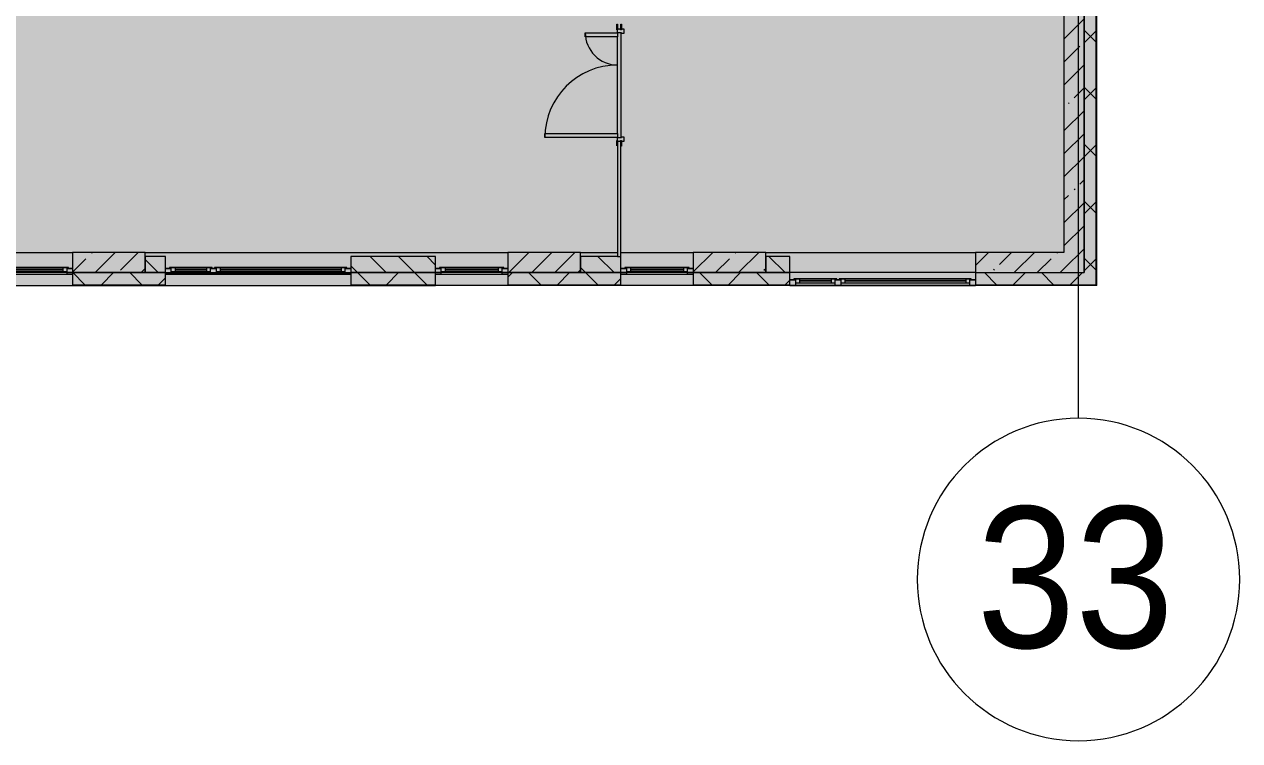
# Model space of a CAD drawing. Header units: millimetres. Extents: x 81382 to 274816, y -8553 to 29000.
# Drawn here: x 259736 to 274816, y -5906 to 2980 of the extents above; entities that cross this region are included whole.
import ezdxf

# ---------------------------------------------------------------- set-up
doc = ezdxf.new("R2010")
doc.units = ezdxf.units.MM
doc.layers.add('A-DETL-GENF-2', color=7, linetype='Continuous', lineweight=9, true_color=0xc0c0c0, transparency=0.4)
for name, color, linetype, lineweight, true_color in [('A-DOOR-4', 7, 'Continuous', 5, 0xb7b7b7), ('A-DOOR-5', 7, 'Continuous', 5, 0xe2e2e2), ('A-DOOR-FRAM-4', 7, 'Continuous', 5, 0xe2e2e2), ('A-DOOR-FRAM-5', 7, 'Continuous', 5, 0xb7b7b7), ('A-GLAZ-2', 7, 'Continuous', 5, 0x737373), ('A-WALL-3', 7, 'Continuous', 5, 0x737373), ('A-WALL-4', 7, 'Continuous', 9, 0x737373), ('I-WALL-3', 7, 'Continuous', 5, 0x737373), ('S-COLS-2', 7, 'Continuous', 5, 0x737373)]:
    doc.layers.add(name, color=color, linetype=linetype, lineweight=lineweight, true_color=true_color)
for name, color, linetype, lineweight in [('A-WALL-2', 7, 'Continuous', 5), ('I-WALL-2', 7, 'Continuous', 5), ('S-COLS-1', 7, 'Continuous', 5), ('Оси', 7, 'Continuous', 9), ('Оси-1', 7, 'Continuous', 20)]:
    doc.layers.add(name, color=color, linetype=linetype, lineweight=lineweight)
doc.styles.add('Arial_1', font='arial.ttf', dxfattribs={"width": 0.9, "height": 1750})
pattern_1 = [(45, (147806.5, 0), (-353.5534, 353.5534), []), (135, (147806.5, 0), (-353.5534, -353.5534), [])]
pattern_2 = [(45, (147806.5, 0), (-285.1231, 285.1231), []), (45, (148091.6, 0), (-285.1231, 285.1231), [504.031, -100.806, 16.764, -84.042])]

# ---------------------------------------------------------------- blocks, each defined once
blk = doc.blocks.new('120_Окно_СКБ_2Ст_Фрамуга сверху - 120_Окно_СКБ_2Ст_2300х2500_h_ ДОО-19727959-3_6_3_птичка')
at = {"layer": 'A-GLAZ-2'}
for p, q in [((-1150, -127), (-1150, -57)), ((-1150, -57), (-1080, -57)), ((1150, -57), (-1150, -57)), ((-1080, -127), (-1150, -127)), ((-1150, -127), (-1100, -127)), ((-1080, -127), (-1100, -127)), ((-1100, -127), (-1100, -137)), ((-1100, -137), (540, -137)), ((540, -137), (-1100, -137)), ((-1080, -57), (-1080, -127)), ((-1080, -57), (1080, -57)), ((520, -87), (-1080, -87)), ((-1080, -87), (-1080, -127)), ((-1030, -137), (-1030, -87)), ((-1030, -107), (470, -107)), ((470, -117), (-1030, -117)), ((470, -137), (470, -87)), ((520, -127), (520, -57)), ((520, -57), (590, -57)), ((520, -127), (520, -87)), ((590, -127), (520, -127)), ((540, -127), (520, -127)), ((540, -127), (570, -127)), ((540, -127), (570, -127)), ((540, -137), (540, -127)), ((590, -127), (570, -127)), ((570, -127), (570, -137)), ((570, -137), (1100, -137)), ((1100, -137), (570, -137)), ((590, -57), (590, -127)), ((1080, -87), (590, -87)), ((590, -87), (590, -127)), ((640, -137), (640, -87)), ((640, -107), (1030, -107)), ((1030, -117), (640, -117)), ((1030, -137), (1030, -87)), ((1080, -127), (1080, -57)), ((1080, -57), (1150, -57)), ((1080, -127), (1080, -87)), ((1150, -127), (1080, -127)), ((1100, -127), (1080, -127)), ((1100, -127), (1150, -127)), ((1100, -137), (1100, -127)), ((1150, -57), (1150, -127))]:
    blk.add_line(p, q, dxfattribs=at)
blk = doc.blocks.new('120_Окно_СКБ_1Ст - 120_Окно_СКБ_1Ст 900х2500_h_ с форточкой-22876038-3_6_3_птичка')
at = {"layer": 'A-GLAZ-2'}
for p, q in [((-450, -127), (-450, -57)), ((-450, -57), (-380, -57)), ((450, -57), (-450, -57)), ((-380, -127), (-450, -127)), ((-450, -127), (-400, -127)), ((-380, -127), (-400, -127)), ((-400, -127), (-400, -137)), ((-400, -137), (400, -137)), ((400, -137), (-400, -137)), ((-380, -57), (-380, -127)), ((380, -87), (-380, -87)), ((-380, -87), (-380, -127)), ((-330, -137), (-330, -87)), ((-330, -107), (330, -107)), ((330, -117), (-330, -117)), ((330, -137), (330, -87)), ((380, -127), (380, -57)), ((380, -57), (450, -57)), ((380, -127), (380, -87)), ((450, -127), (380, -127)), ((400, -127), (380, -127)), ((400, -127), (450, -127)), ((400, -137), (400, -127)), ((450, -57), (450, -127))]:
    blk.add_line(p, q, dxfattribs=at)
blk = doc.blocks.new('120_Окно_СКБ_2Ст_Фрамуга сверху - 120_Окно_СКБ_2Ст_2300х2500_h_ ДОО-22877115-3_6_3_птичка')
at = {"layer": 'A-GLAZ-2'}
for p, q in [((-1150, 13), (-1150, 83)), ((-1150, 83), (-1080, 83)), ((1150, 83), (-1150, 83)), ((-1080, 13), (-1150, 13)), ((-1150, 13), (-1100, 13)), ((-1080, 13), (-1100, 13)), ((-1100, 13), (-1100, 3)), ((-1100, 3), (540, 3)), ((540, 3), (-1100, 3)), ((-1080, 83), (-1080, 13)), ((-1080, 83), (1080, 83)), ((520, 53), (-1080, 53)), ((-1080, 53), (-1080, 13)), ((-1030, 3), (-1030, 53)), ((-1030, 33), (470, 33)), ((470, 23), (-1030, 23)), ((470, 3), (470, 53)), ((520, 13), (520, 83)), ((520, 83), (590, 83)), ((520, 13), (520, 53)), ((590, 13), (520, 13)), ((540, 13), (520, 13)), ((540, 13), (570, 13)), ((540, 13), (570, 13)), ((540, 3), (540, 13)), ((590, 13), (570, 13)), ((570, 13), (570, 3)), ((570, 3), (1100, 3)), ((1100, 3), (570, 3)), ((590, 83), (590, 13)), ((1080, 53), (590, 53)), ((590, 53), (590, 13)), ((640, 3), (640, 53)), ((640, 33), (1030, 33)), ((1030, 23), (640, 23)), ((1030, 3), (1030, 53)), ((1080, 13), (1080, 83)), ((1080, 83), (1150, 83)), ((1080, 13), (1080, 53)), ((1150, 13), (1080, 13)), ((1100, 13), (1080, 13)), ((1100, 13), (1150, 13)), ((1100, 3), (1100, 13)), ((1150, 83), (1150, 13))]:
    blk.add_line(p, q, dxfattribs=at)
blk = doc.blocks.new('110_Дверь_СКБ_2Ст - Д-5_п__в составе перегородки _не входит в спец__-32680317-3_6_3_птичка')
at = {"layer": 'A-DOOR-5'}
h = blk.add_hatch(color=256, dxfattribs=at)
h.paths.add_polyline_path([(712, -20), (712, 60), (652, 60), (652, 30), (662, 30), (662, -20)])
h.paths.add_polyline_path([(-628, 60), (-688, 60), (-688, -20), (-638, -20), (-638, 30), (-628, 30)])
for points in [[(-588, -420), (-588, -20), (-638, -20), (-638, -420)], [(662, -386), (662, -20), (612, -20), (612, -920), (662, -920)]]:
    blk.add_hatch(color=256, dxfattribs=at).paths.add_polyline_path(points)
at = {"layer": 'A-DOOR-FRAM-4'}
for points in [[(-672, 28), (-743, 28), (-743, 20), (-672, 20)], [(768, 28), (698, 28), (698, 20), (768, 20)], [(-672, -20), (-743, -20), (-743, -28), (-672, -28)], [(768, -20), (698, -20), (698, -28), (768, -24)]]:
    blk.add_hatch(color=256, dxfattribs=at).paths.add_polyline_path(points)
at = {"layer": 'A-DOOR-4'}
for p, q in [((-638, -20), (-588, -20)), ((-638, -420), (-638, -20)), ((-588, -20), (-588, -420)), ((612, -20), (662, -20)), ((612, -920), (612, -20)), ((662, -20), (662, -920)), ((-588, -420), (-638, -420)), ((662, -920), (612, -920))]:
    blk.add_line(p, q, dxfattribs=at)
for centre, radius, start, end in [((-638, -20), 400, 270, 0), ((662, -20), 900, 180, 270)]:
    blk.add_arc(centre, radius, start, end, dxfattribs=at)
at = {"layer": 'A-DOOR-FRAM-5'}
for p, q in [((-743, 28), (-672, 28)), ((-743, 20), (-743, 28)), ((-672, 20), (-743, 20)), ((-688, 60), (-628, 60)), ((-688, -20), (-688, 60)), ((-688, 20), (-672, 20)), ((-688, 19), (-688, 20)), ((-672, 19), (-688, 19)), ((-672, 28), (-672, 20)), ((-672, 20), (-672, 19)), ((-638, 30), (-638, -20)), ((-628, 30), (-638, 30)), ((-628, 60), (-628, 30)), ((652, 60), (712, 60)), ((652, 30), (652, 60)), ((662, 30), (652, 30)), ((662, -20), (662, 30)), ((698, 20), (698, 28)), ((698, 28), (768, 28)), ((698, 19), (698, 20)), ((698, 20), (712, 20)), ((768, 20), (698, 20)), ((712, 19), (698, 19)), ((712, 60), (712, -20)), ((712, 20), (712, 19)), ((768, 28), (768, 20)), ((-743, -20), (-672, -20)), ((-743, -28), (-743, -20)), ((-672, -28), (-743, -28)), ((-638, -20), (-688, -20)), ((-672, -20), (-672, -28)), ((712, -20), (662, -20)), ((698, -28), (698, -20)), ((698, -20), (768, -20)), ((766, -28), (698, -28))]:
    blk.add_line(p, q, dxfattribs=at)
blk = doc.blocks.new('Ось сетки - D8-29747960-3_6_3_птичка')
at = {"layer": 'Оси-1'}
for start, end in [(360, 180), (180, 360)]:
    blk.add_arc((0, 0), 4, start, end, dxfattribs=at)

msp = doc.modelspace()

# ---------------------------------------------------------------- hatches: boundary and pattern name
at = {"layer": 'A-DETL-GENF-2'}
msp.add_hatch(color=256, dxfattribs=at).paths.add_polyline_path([(272158.8, -258), (273039.5, -258), (273039.5, 21479), (241139.5, 21479), (241139.5, 27379), (232376.5, 27379), (232376.5, 10208.3), (237016.5, 10208.3), (237016.5, -258), (271243.4, -258)])
at = {"layer": 'A-WALL-2'}
h = msp.add_hatch(dxfattribs=at)
h.set_pattern_fill('FP_67', color=256, style=0, pattern_type=2)
h.set_pattern_definition(pattern_1)
h.paths.add_polyline_path([(273027.7, -250), (273036.5, -250), (273036.5, 7700), (272886.5, 7700), (272886.5, -250), (273012, -250)])
h.paths.add_polyline_path([(273036.5, 8900), (273036.5, 10820), (272886.5, 10820), (272886.5, 8900)])
h.paths.add_polyline_path([(273036.5, 13120), (273036.5, 21400), (272886.5, 21400), (272886.5, 13120)])
h = msp.add_hatch(dxfattribs=at)
h.set_pattern_fill('FP_65', color=256, style=0, pattern_type=2)
h.set_pattern_definition([(135, (147806.5, 0), (-176.7767, -176.7767), [])])
h.paths.add_polyline_path([(269236.5, -100), (269236.5, 100), (268936.5, 100), (268936.5, -100)])
h.paths.add_polyline_path([(261486.5, -100), (261486.5, 100), (261236.5, 100), (261236.5, -100)])
h.paths.add_polyline_path([(258536.5, -100), (259436.5, -100), (259436.5, 100), (258536.5, 100)])
h.paths.add_polyline_path([(267136.5, -100), (267136.5, 100), (266636.5, 100), (266636.5, -100)])
h.paths.add_polyline_path([(256736.5, -100), (257636.5, -100), (257636.5, 100), (256736.5, 100)])
h.paths.add_polyline_path([(264836.1, -100), (264836.5, -100), (264836.1, 100), (263786.5, 100), (263786.5, -100), (263920.8, -100)])
h.paths.add_polyline_path([(249275.5, -100), (249536.5, -100), (249536.5, 100), (248636.5, 100), (248636.5, -100)])
h.paths.add_polyline_path([(242336.5, -100), (242586.5, -100), (242586.5, 100), (242336.5, 100), (242336.5, 56.5)])
h.paths.add_polyline_path([(254036.5, -100), (254036.5, 100), (252986.5, 100), (252986.5, -100)])
h.paths.add_polyline_path([(245614.1, -100), (245936.5, -100), (245936.5, 100), (244886.5, 100), (244886.5, -100)])
h.paths.add_polyline_path([(250436.5, -100), (250686.5, -100), (250686.5, 100), (250436.5, 100)])
h.paths.add_polyline_path([(240122.1, -100), (240536.5, -100), (240536.5, 100), (239736.5, 100), (239736.5, -100)])
h = msp.add_hatch(dxfattribs=at)
h.set_pattern_fill('FP_67', color=256, style=0, pattern_type=2)
h.set_pattern_definition(pattern_1)
h.paths.add_polyline_path([(271536.5, -250), (272886.5, -250), (272886.5, -100), (271536.5, -100)])
h.paths.add_polyline_path([(268497.4, -250), (269236.5, -250), (269236.5, -100), (268036.5, -100), (268036.5, -250)])
h.paths.add_polyline_path([(256736.5, -250), (257636.5, -250), (257636.5, -100), (256736.5, -100)])
h.paths.add_polyline_path([(261486.5, -250), (261486.5, -100), (260336.5, -100), (260336.5, -250), (261174.8, -250)])
h.paths.add_polyline_path([(254936.5, -250), (255836.5, -250), (255836.5, -100), (254936.5, -100)])
h.paths.add_polyline_path([(263786.5, -250), (264836.5, -250), (264836.1, -100), (263786.5, -100)])
h.paths.add_polyline_path([(259436.5, -250), (259436.5, -100), (258536.5, -100), (258536.5, -250)])
h.paths.add_polyline_path([(267136.5, -250), (267136.5, -100), (265736.5, -100), (265736.5, -250), (265751.4, -250)])
h.paths.add_polyline_path([(250686.5, -250), (250686.5, -100), (248636.5, -100), (248636.5, -250), (250190.8, -250)])
h.paths.add_polyline_path([(254036.5, -250), (254036.5, -100), (252986.5, -100), (252986.5, -250)])
h.paths.add_polyline_path([(247736.5, -250), (247736.5, -100), (246836.5, -100), (246836.5, -250), (247444.8, -250)])
h.paths.add_polyline_path([(245614.1, -250), (245936.5, -250), (245936.5, -100), (244886.5, -100), (244886.5, -250)])
h.paths.add_polyline_path([(241436.5, -250), (242586.5, -250), (242586.5, -100), (241436.5, -100)])
h.paths.add_polyline_path([(240536.5, -250), (240536.5, -100), (239736.5, -100), (239736.5, -250), (240122.1, -250)])
h.paths.add_polyline_path([(238836.5, -250), (238836.5, -100), (237016.5, -100), (237016.5, -250), (238291.5, -250)])
at = {"layer": 'I-WALL-2'}
h = msp.add_hatch(dxfattribs=at)
h.set_pattern_fill('FP_63', color=256, style=0, pattern_type=2)
h.set_pattern_definition(pattern_2)
h.paths.add_polyline_path([(272886.5, -100), (272886.5, 7700), (272636.5, 7700), (272636.5, -100), (272807.6, -100)])
h = msp.add_hatch(dxfattribs=at)
h.set_pattern_fill('FP_63', color=256, style=0, pattern_type=2)
h.set_pattern_definition(pattern_2)
h.paths.add_polyline_path([(271536.5, -100), (272636.5, -100), (272636.5, 150), (271536.5, 150), (271536.5, 140.2)])
at = {"layer": 'S-COLS-1'}
h = msp.add_hatch(dxfattribs=at)
h.set_pattern_fill('FP_63', color=256, style=0, pattern_type=2)
h.set_pattern_definition(pattern_2)
h.paths.add_polyline_path([(261174.8, -100), (261236.5, -100), (261236.5, 150), (260336.5, 150), (260336.5, -100)])
h = msp.add_hatch(dxfattribs=at)
h.set_pattern_fill('FP_63', color=256, style=0, pattern_type=2)
h.set_pattern_definition(pattern_2)
h.paths.add_polyline_path([(266636.5, -100), (266636.5, 150), (265736.5, 150), (265736.5, -100), (265751.4, -100)])
h = msp.add_hatch(dxfattribs=at)
h.set_pattern_fill('FP_63', color=256, style=0, pattern_type=2)
h.set_pattern_definition(pattern_2)
h.paths.add_polyline_path([(268497.4, -100), (268936.5, -100), (268936.5, 150), (268036.5, 150), (268036.5, -100)])

# ---------------------------------------------------------------- linework, layer by layer
at = {"layer": 'A-WALL-2'}
msp.add_line((273044.5, -258), (273044.5, 7700), dxfattribs=at)
at = {"layer": 'A-WALL-3'}
for p, q in [((272886.5, 8900), (272886.5, -100)), ((261486.5, 100), (261236.5, 100)), ((261236.5, 100), (261236.5, -100)), ((261486.5, -258), (261486.5, 100)), ((264836.5, 100), (263786.5, 100)), ((263786.5, 100), (263786.5, -258)), ((264836.5, -258), (264836.5, 100)), ((267096.5, 100), (266636.5, 100)), ((266636.5, 100), (266636.5, -100)), ((267136.5, -258), (267136.5, 100)), ((269236.5, 100), (268936.5, 100)), ((268936.5, 100), (268936.5, -100)), ((269236.5, -258), (269236.5, 100)), ((261236.5, -100), (260336.5, -100)), ((260336.5, -100), (260336.5, -258)), ((261486.5, -100), (263786.5, -100)), ((266636.5, -100), (265736.5, -100)), ((265736.5, -100), (265736.5, -258)), ((268936.5, -100), (268036.5, -100)), ((268036.5, -100), (268036.5, -258)), ((271536.5, -100), (271536.5, -258)), ((271536.5, -100), (272886.5, -100)), ((254936.5, -258), (264836.5, -258)), ((273044.5, -258), (264836.5, -258))]:
    msp.add_line(p, q, dxfattribs=at)
at = {"layer": 'A-WALL-4'}
for p, q in [((273036.5, -250), (273036.5, 7700)), ((273039.5, -253), (273039.5, 7700)), ((267096.5, 100), (267136.5, 100)), ((261236.5, -100), (261486.5, -100)), ((261486.5, -100), (261236.5, -100)), ((263786.5, -100), (264836.5, -100)), ((264836.5, -100), (263786.5, -100)), ((266636.5, -100), (267136.5, -100)), ((267136.5, -100), (266636.5, -100)), ((268936.5, -100), (269236.5, -100)), ((269236.5, -100), (268936.5, -100)), ((260336.5, -250), (261486.5, -250)), ((260336.5, -253), (261486.5, -253)), ((263786.5, -250), (264836.5, -250)), ((263786.5, -253), (264836.5, -253)), ((265736.5, -250), (267136.5, -250)), ((265736.5, -253), (267136.5, -253)), ((268036.5, -250), (269236.5, -250)), ((268036.5, -253), (269236.5, -253)), ((271536.5, -250), (273036.5, -250)), ((271536.5, -253), (273032.2, -253)), ((273039.5, -253), (273036.5, -253))]:
    msp.add_line(p, q, dxfattribs=at)
at = {"layer": 'I-WALL-3'}
for p, q in [((272636.5, 10000), (272636.5, 150)), ((272886.5, -100), (272886.5, 7700)), ((267136.5, 2875), (267136.5, 1575)), ((267096.5, 1625), (267096.5, 2825)), ((267096.5, 1468.7), (267096.5, 100)), ((267136.5, 100), (267136.5, 1470)), ((257556.5, 150), (260336.5, 150)), ((261236.5, 150), (265736.5, 150)), ((266636.5, 150), (267096.5, 150)), ((267136.5, 150), (268036.5, 150)), ((268936.5, 150), (271536.5, 150)), ((272636.5, 150), (271536.5, 150)), ((271536.5, 150), (271536.5, -100)), ((260336.5, -100), (259436.5, -100)), ((265736.5, -100), (264836.5, -100)), ((268036.5, -100), (267136.5, -100)), ((271536.5, -100), (269236.5, -100)), ((271536.5, -100), (272886.5, -100))]:
    msp.add_line(p, q, dxfattribs=at)
at = {"layer": 'S-COLS-2'}
for p, q in [((261236.5, 150), (260336.5, 150)), ((260336.5, 150), (260336.5, -100)), ((261236.5, 100), (261236.5, 150)), ((261236.5, -100), (261236.5, 100)), ((266636.5, 150), (265736.5, 150)), ((265736.5, 150), (265736.5, -100)), ((266636.5, 100), (266636.5, 150)), ((266636.5, -100), (266636.5, 100)), ((268936.5, 150), (268036.5, 150)), ((268036.5, 150), (268036.5, -100)), ((268936.5, 100), (268936.5, 150)), ((268936.5, -100), (268936.5, 100)), ((260336.5, -100), (261236.5, -100)), ((265736.5, -100), (266636.5, -100)), ((268036.5, -100), (268936.5, -100))]:
    msp.add_line(p, q, dxfattribs=at)
at = {"layer": 'Оси'}
msp.add_line((272816.5, -1906.3), (272816.5, 9979), dxfattribs=at)

# ---------------------------------------------------------------- block references
at = {"layer": 'A-DOOR-4', "rotation": 270}
msp.add_blockref('110_Дверь_СКБ_2Ст - Д-5_п__в составе перегородки _не входит в спец__-32680317-3_6_3_птичка', (267116.5, 2237.5), dxfattribs=at)
at = {"layer": 'A-GLAZ-2', "rotation": 180}
for name, p in [('120_Окно_СКБ_1Ст - 120_Окно_СКБ_1Ст 900х2500_h_ с форточкой-22876038-3_6_3_птичка', (259886.5, -175)), ('120_Окно_СКБ_2Ст_Фрамуга сверху - 120_Окно_СКБ_2Ст_2300х2500_h_ ДОО-19727959-3_6_3_птичка', (262636.5, -175)), ('120_Окно_СКБ_1Ст - 120_Окно_СКБ_1Ст 900х2500_h_ с форточкой-22876038-3_6_3_птичка', (265286.5, -175)), ('120_Окно_СКБ_1Ст - 120_Окно_СКБ_1Ст 900х2500_h_ с форточкой-22876038-3_6_3_птичка', (267586.5, -175)), ('120_Окно_СКБ_2Ст_Фрамуга сверху - 120_Окно_СКБ_2Ст_2300х2500_h_ ДОО-22877115-3_6_3_птичка', (270386.5, -175))]:
    msp.add_blockref(name, p, dxfattribs=at)
at = {"layer": 'Оси-1', "xscale": 499.9999999999995, "yscale": 499.9999999999995, "zscale": 499.9999999999995}
msp.add_blockref('Ось сетки - D8-29747960-3_6_3_птичка', (272816.5, -3906.3), dxfattribs=at)

# ---------------------------------------------------------------- texts
at = {"layer": 'Оси', "insert": (271553.4, -3003), "char_height": 1750, "width": 3030.379, "attachment_point": 1, "style": 'Arial_1'}
msp.add_mtext('33', dxfattribs=at)

doc.saveas('drawing.dxf')
